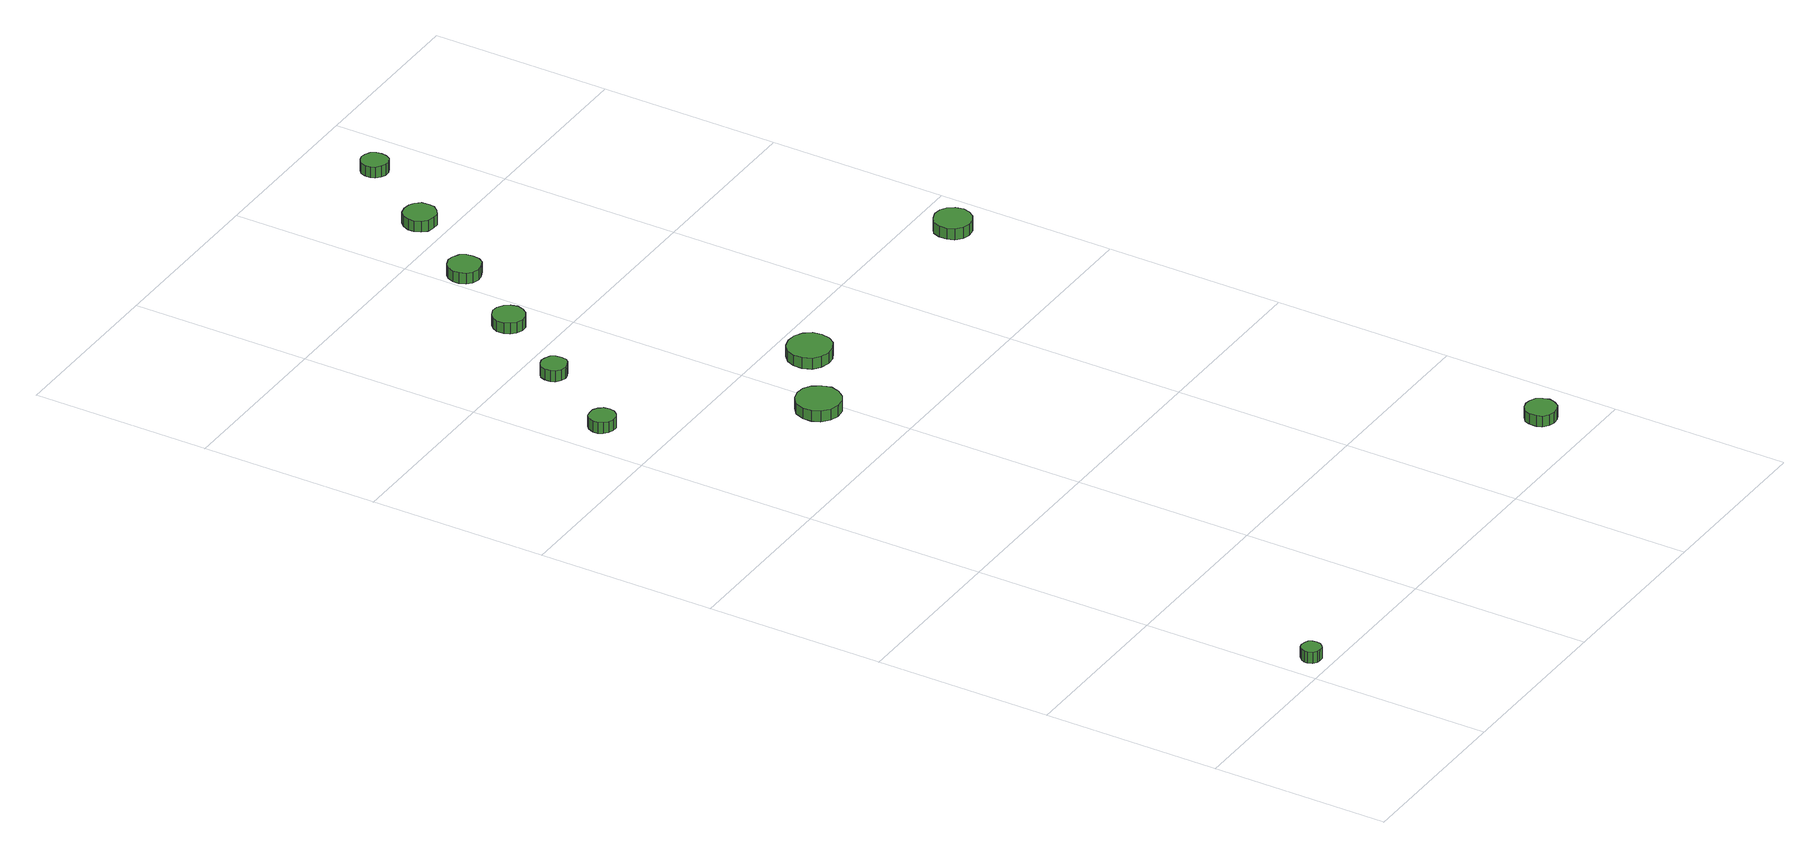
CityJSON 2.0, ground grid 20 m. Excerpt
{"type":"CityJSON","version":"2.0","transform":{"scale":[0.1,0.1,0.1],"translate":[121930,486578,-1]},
"CityObjects":{
"tree1":{"type":"SolitaryVegetationObject","attributes":{"function":"something"},"geometry":[{"type":"MultiSurface","lod":"1","boundaries":[[[0,1,2,3,4,5,6,7,8,9,10,11,12,13,14]],[[15,16,17,18,19,20,21,22,23,24,25,26,27,28,29]],[[0,29,28,1]],[[1,28,27,2]],[[2,27,26,3]],[[3,26,25,4]],[[4,25,24,5]],[[5,24,23,6]],[[6,23,22,7]],[[7,22,21,8]],[[8,21,20,9]],[[9,20,19,10]],[[10,19,18,11]],[[11,18,17,12]],[[12,17,16,13]],[[13,16,15,14]],[[14,15,29,0]]]}]},
"tree2":{"type":"SolitaryVegetationObject","attributes":{"function":"something"},"geometry":[{"type":"MultiSurface","lod":"1","boundaries":[[[30,31,32,33,34,35,36,37,38,39,40,41,42,43,44]],[[45,46,47,48,49,50,51,52,53,54,55,56,57,58,59]],[[30,59,58,31]],[[31,58,57,32]],[[32,57,56,33]],[[33,56,55,34]],[[34,55,54,35]],[[35,54,53,36]],[[36,53,52,37]],[[37,52,51,38]],[[38,51,50,39]],[[39,50,49,40]],[[40,49,48,41]],[[41,48,47,42]],[[42,47,46,43]],[[43,46,45,44]],[[44,45,59,30]]]}]},
"tree3":{"type":"SolitaryVegetationObject","attributes":{"function":"something"},"geometry":[{"type":"MultiSurface","lod":"1","boundaries":[[[60,61,62,63,64,65,66,67,68,69,70,71,72,73,74]],[[75,76,77,78,79,80,81,82,83,84,85,86,87,88,89]],[[60,89,88,61]],[[61,88,87,62]],[[62,87,86,63]],[[63,86,85,64]],[[64,85,84,65]],[[65,84,83,66]],[[66,83,82,67]],[[67,82,81,68]],[[68,81,80,69]],[[69,80,79,70]],[[70,79,78,71]],[[71,78,77,72]],[[72,77,76,73]],[[73,76,75,74]],[[74,75,89,60]]]}]},
"tree4":{"type":"SolitaryVegetationObject","attributes":{"function":"something"},"geometry":[{"type":"MultiSurface","lod":"1","boundaries":[[[90,91,92,93,94,95,96,97,98,99,100,101,102,103,104]],[[105,106,107,108,109,110,111,112,113,114,115,116,117,118,119]],[[90,119,118,91]],[[91,118,117,92]],[[92,117,116,93]],[[93,116,115,94]],[[94,115,114,95]],[[95,114,113,96]],[[96,113,112,97]],[[97,112,111,98]],[[98,111,110,99]],[[99,110,109,100]],[[100,109,108,101]],[[101,108,107,102]],[[102,107,106,103]],[[103,106,105,104]],[[104,105,119,90]]]}]},
"tree5":{"type":"SolitaryVegetationObject","attributes":{"function":"something"},"geometry":[{"type":"MultiSurface","lod":"1","boundaries":[[[120,121,122,123,124,125,126,127,128,129,130,131,132,133,134]],[[135,136,137,138,139,140,141,142,143,144,145,146,147,148,149]],[[120,149,148,121]],[[121,148,147,122]],[[122,147,146,123]],[[123,146,145,124]],[[124,145,144,125]],[[125,144,143,126]],[[126,143,142,127]],[[127,142,141,128]],[[128,141,140,129]],[[129,140,139,130]],[[130,139,138,131]],[[131,138,137,132]],[[132,137,136,133]],[[133,136,135,134]],[[134,135,149,120]]]}]},
"tree6":{"type":"SolitaryVegetationObject","attributes":{"function":"something"},"geometry":[{"type":"MultiSurface","lod":"1","boundaries":[[[150,151,152,153,154,155,156,157,158,159,160,161,162,163,164]],[[165,166,167,168,169,170,171,172,173,174,175,176,177,178,179]],[[150,179,178,151]],[[151,178,177,152]],[[152,177,176,153]],[[153,176,175,154]],[[154,175,174,155]],[[155,174,173,156]],[[156,173,172,157]],[[157,172,171,158]],[[158,171,170,159]],[[159,170,169,160]],[[160,169,168,161]],[[161,168,167,162]],[[162,167,166,163]],[[163,166,165,164]],[[164,165,179,150]]]}]},
"tree7":{"type":"SolitaryVegetationObject","attributes":{"function":"something"},"geometry":[{"type":"MultiSurface","lod":"1","boundaries":[[[180,181,182,183,184,185,186,187,188,189,190,191,192,193,194]],[[195,196,197,198,199,200,201,202,203,204,205,206,207,208,209]],[[180,209,208,181]],[[181,208,207,182]],[[182,207,206,183]],[[183,206,205,184]],[[184,205,204,185]],[[185,204,203,186]],[[186,203,202,187]],[[187,202,201,188]],[[188,201,200,189]],[[189,200,199,190]],[[190,199,198,191]],[[191,198,197,192]],[[192,197,196,193]],[[193,196,195,194]],[[194,195,209,180]]]}]},
"tree8":{"type":"SolitaryVegetationObject","attributes":{"function":"something"},"geometry":[{"type":"MultiSurface","lod":"1","boundaries":[[[210,211,212,213,214,215,216,217,218,219,220,221,222,223,224]],[[225,226,227,228,229,230,231,232,233,234,235,236,237,238,239]],[[210,239,238,211]],[[211,238,237,212]],[[212,237,236,213]],[[213,236,235,214]],[[214,235,234,215]],[[215,234,233,216]],[[216,233,232,217]],[[217,232,231,218]],[[218,231,230,219]],[[219,230,229,220]],[[220,229,228,221]],[[221,228,227,222]],[[222,227,226,223]],[[223,226,225,224]],[[224,225,239,210]]]}]},
"tree9":{"type":"SolitaryVegetationObject","attributes":{"function":"something"},"geometry":[{"type":"MultiSurface","lod":"1","boundaries":[[[240,241,242,243,244,245,246,247,248,249,250,251,252,253,254]],[[255,256,257,258,259,260,261,262,263,264,265,266,267,268,269]],[[240,269,268,241]],[[241,268,267,242]],[[242,267,266,243]],[[243,266,265,244]],[[244,265,264,245]],[[245,264,263,246]],[[246,263,262,247]],[[247,262,261,248]],[[248,261,260,249]],[[249,260,259,250]],[[250,259,258,251]],[[251,258,257,252]],[[252,257,256,253]],[[253,256,255,254]],[[254,255,269,240]]]}]},
"tree10":{"type":"SolitaryVegetationObject","attributes":{"function":"something"},"geometry":[{"type":"MultiSurface","lod":"1","boundaries":[[[270,271,272,273,274,275,276,277,278,279,280,281,282,283,284]],[[285,286,287,288,289,290,291,292,293,294,295,296,297,298,299]],[[270,299,298,271]],[[271,298,297,272]],[[272,297,296,273]],[[273,296,295,274]],[[274,295,294,275]],[[275,294,293,276]],[[276,293,292,277]],[[277,292,291,278]],[[278,291,290,279]],[[279,290,289,280]],[[280,289,288,281]],[[281,288,287,282]],[[282,287,286,283]],[[283,286,285,284]],[[284,285,299,270]]]}]},
"tree11":{"type":"SolitaryVegetationObject","attributes":{"function":"something"},"geometry":[{"type":"MultiSurface","lod":"1","boundaries":[[[300,301,302,303,304,305,306,307,308,309,310,311,312,313,314]],[[315,316,317,318,319,320,321,322,323,324,325,326,327,328,329]],[[300,329,328,301]],[[301,328,327,302]],[[302,327,326,303]],[[303,326,325,304]],[[304,325,324,305]],[[305,324,323,306]],[[306,323,322,307]],[[307,322,321,308]],[[308,321,320,309]],[[309,320,319,310]],[[310,319,318,311]],[[311,318,317,312]],[[312,317,316,313]],[[313,316,315,314]],[[314,315,329,300]]]}]}
},
"vertices":[
[28,15,30],[27,19,30],[25,23,30],[21,25,30],[16,26,30],[12,25,30],[8,21,30],[6,17,30],[6,13,30],[8,8,30],[12,5,30],[16,4,30],[21,4,30],[25,7,30],[27,10,30],[27,10,17],[25,7,17],[21,4,17],[16,4,17],[12,5,17],[8,8,17],[6,13,17],[6,17,17],[8,21,17],[12,25,17],[16,26,17],[21,25,17],[25,23,17],[27,19,17],[28,15,17],
[47,866,27],[46,872,27],[42,877,27],[37,880,27],[31,880,27],[25,879,27],[21,875,27],[18,869,27],[18,863,27],[21,858,27],[25,854,27],[31,852,27],[37,852,27],[42,855,27],[46,860,27],[46,860,14],[42,855,14],[37,852,14],[31,852,14],[25,854,14],[21,858,14],[18,863,14],[18,869,14],[21,875,14],[25,879,14],[31,880,14],[37,880,14],[42,877,14],[46,872,14],[47,866,14],
[193,689,31],[190,699,31],[184,708,31],[176,713,31],[166,714,31],[156,711,31],[148,704,31],[144,694,31],[144,684,31],[148,675,31],[156,668,31],[166,665,31],[176,666,31],[184,671,31],[190,679,31],[190,679,18],[184,671,18],[176,666,18],[166,665,18],[156,668,18],[148,675,18],[144,684,18],[144,694,18],[148,704,18],[156,711,18],[166,714,18],[176,713,18],[184,708,18],[190,699,18],[193,689,18],
[111,961,24],[110,967,24],[107,972,24],[101,975,24],[96,976,24],[90,974,24],[85,970,24],[83,964,24],[83,958,24],[85,953,24],[90,949,24],[96,947,24],[101,948,24],[107,951,24],[110,955,24],[110,955,11],[107,951,11],[101,948,11],[96,947,11],[90,949,11],[85,953,11],[83,958,11],[83,964,11],[85,970,11],[90,974,11],[96,976,11],[101,975,11],[107,972,11],[110,967,11],[111,961,11],
[175,1051,22],[173,1058,22],[169,1064,22],[162,1068,22],[155,1069,22],[148,1066,22],[143,1061,22],[140,1055,22],[140,1047,22],[143,1041,22],[148,1036,22],[155,1033,22],[162,1034,22],[169,1038,22],[173,1044,22],[173,1044,9],[169,1038,9],[162,1034,9],[155,1033,9],[148,1036,9],[143,1041,9],[140,1047,9],[140,1055,9],[143,1061,9],[148,1066,9],[155,1069,9],[162,1068,9],[169,1064,9],[173,1058,9],[175,1051,9],
[275,749,31],[273,759,31],[267,767,31],[258,772,31],[248,773,31],[238,770,31],[230,763,31],[226,754,31],[226,744,31],[230,734,31],[238,728,31],[248,725,31],[258,726,31],[267,731,31],[273,739,31],[273,739,18],[267,731,18],[258,726,18],[248,725,18],[238,728,18],[230,734,18],[226,744,18],[226,754,18],[230,763,18],[238,770,18],[248,773,18],[258,772,18],[267,767,18],[273,759,18],[275,749,18],
[237,1141,20],[236,1148,20],[232,1154,20],[225,1158,20],[218,1159,20],[210,1156,20],[205,1151,20],[202,1144,20],[202,1137,20],[205,1130,20],[210,1125,20],[218,1123,20],[225,1124,20],[232,1127,20],[236,1133,20],[236,1133,7],[232,1127,7],[225,1124,7],[218,1123,7],[210,1125,7],[205,1130,7],[202,1137,7],[202,1144,7],[205,1151,7],[210,1156,7],[218,1159,7],[225,1158,7],[232,1154,7],[236,1148,7],[237,1141,7],
[565,57,18],[563,64,18],[559,70,18],[553,73,18],[546,74,18],[539,72,18],[533,67,18],[531,61,18],[531,53,18],[533,47,18],[539,42,18],[546,40,18],[553,41,18],[559,44,18],[563,50,18],[563,50,5],[559,44,5],[553,41,5],[546,40,5],[539,42,5],[533,47,5],[531,53,5],[531,61,5],[533,67,5],[539,72,5],[546,74,5],[553,73,5],[559,70,5],[563,64,5],[565,57,5],
[299,1230,20],[298,1238,20],[293,1244,20],[287,1247,20],[280,1248,20],[272,1246,20],[267,1241,20],[264,1234,20],[264,1227,20],[267,1220,20],[272,1215,20],[280,1213,20],[287,1213,20],[293,1217,20],[298,1223,20],[298,1223,7],[293,1217,7],[287,1213,7],[280,1213,7],[272,1215,7],[267,1220,7],[264,1227,7],[264,1234,7],[267,1241,7],[272,1246,7],[280,1248,7],[287,1247,7],[293,1244,7],[298,1238,7],[299,1230,7],
[358,1321,20],[357,1327,20],[354,1332,20],[348,1335,20],[342,1336,20],[337,1334,20],[332,1330,20],[330,1324,20],[330,1318,20],[332,1313,20],[337,1309,20],[342,1307,20],[348,1307,20],[354,1310,20],[357,1315,20],[357,1315,7],[354,1310,7],[348,1307,7],[342,1307,7],[337,1309,7],[332,1313,7],[330,1318,7],[330,1324,7],[332,1330,7],[337,1334,7],[342,1336,7],[348,1335,7],[354,1332,7],[357,1327,7],[358,1321,7],
[562,751,26],[560,760,26],[555,767,26],[548,771,26],[539,772,26],[531,769,26],[524,764,26],[521,756,26],[521,747,26],[524,739,26],[531,733,26],[539,731,26],[548,732,26],[555,736,26],[560,743,26],[560,743,13],[555,736,13],[548,732,13],[539,731,13],[531,733,13],[524,739,13],[521,747,13],[521,756,13],[524,764,13],[531,769,13],[539,772,13],[548,771,13],[555,767,13],[560,760,13],[562,751,13]
]}
